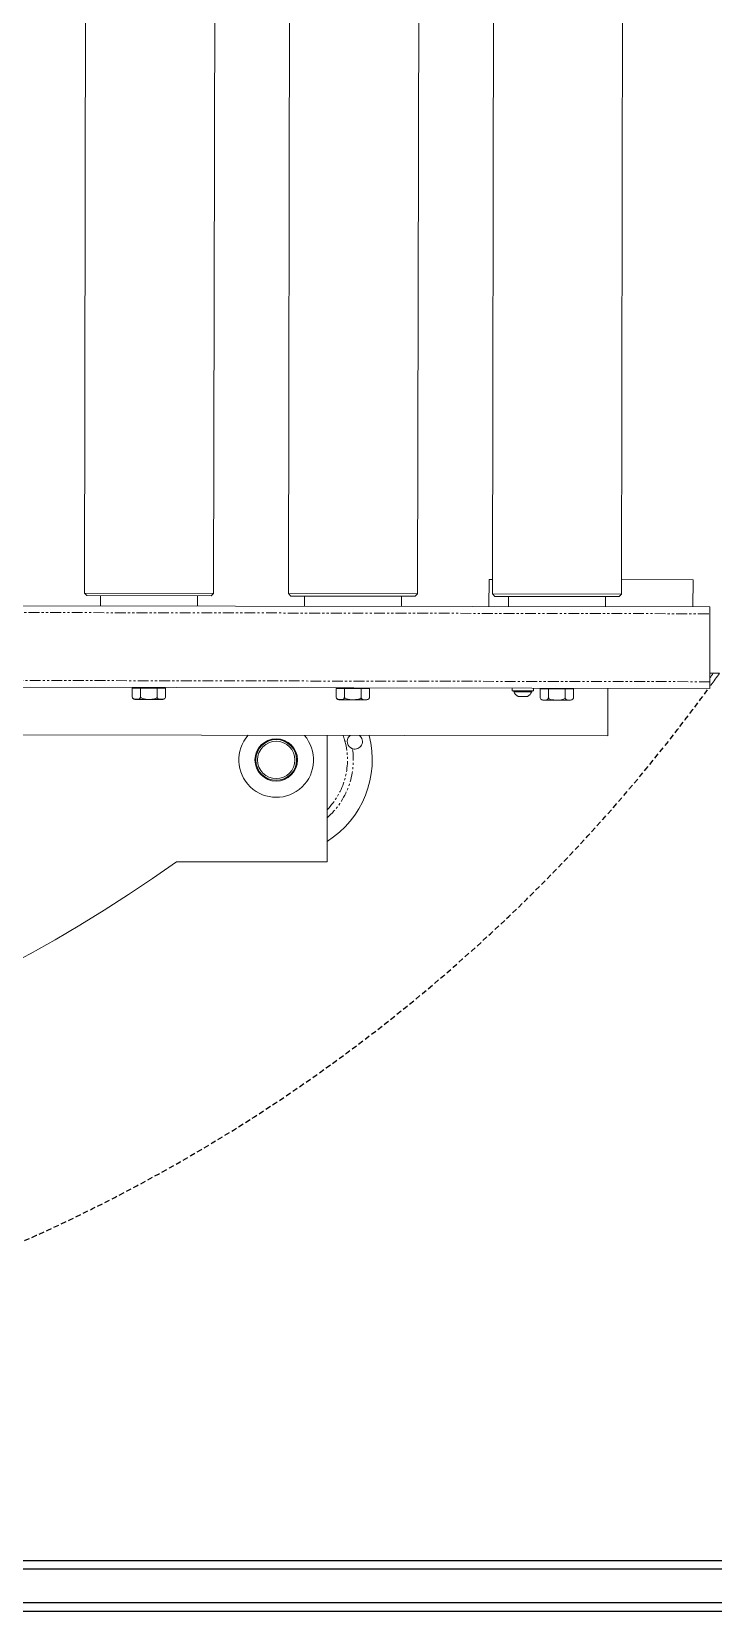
# Model space of a CAD drawing. Header units: millimetres. Extents: x -383313 to -161684, y -117025 to 99224.
# Drawn here: x -324678 to -324277, y 30592 to 31522 of the extents above; entities that cross this region are included whole.
import ezdxf

# ---------------------------------------------------------------- set-up
doc = ezdxf.new("R2010")
doc.units = ezdxf.units.MM
doc.header["$MEASUREMENT"] = 0
for name, pattern in [('AM_ISO08W050x2', [9, 6, -0.75, 1.5, -0.75]), ('DASHED', [0.75, 0.5, -0.25]), ('NASCOSTA2', [4.7625, 3.175, -1.5875]), ('PHANTOM', [12.7, 6.35, -1.27, 1.27, -1.27, 1.27, -1.27])]:
    doc.linetypes.add(name, pattern=pattern)
doc.layers.get('Defpoints').update_dxf_attribs({"color": 31})
doc.layers.add('AM_5', color=3, linetype='Continuous', lineweight=25)
for name, color, linetype in [('P-0000', 7, 'Continuous'), ('P-4ECA', 7, 'Continuous'), ('Ограждения', 20, 'Continuous'), ('Робот', 30, 'Continuous')]:
    doc.layers.add(name, color=color, linetype=linetype)
doc.dimstyles.new('AM_ISO', dxfattribs={"dimtxt": 3.5, "dimasz": 2.5, "dimexe": 1, "dimexo": 1, "dimgap": 1.5, "dimtad": 1, "dimdsep": 46, "dimtxsty": 'Standard', "dimcen": 0, "dimclrd": 256, "dimclre": 256, "dimclrt": 2, "dimadec": 0, "dimazin": 2, "dimtp": 0.1, "dimtm": 0.1, "dimtfac": 0.71, "dimtmove": 0, "dimatfit": 3, "dimfxl": 1, "dimtzin": 0, "dimlwd": -1, "dimlwe": -1, "dimarcsym": 0})

# ---------------------------------------------------------------- blocks, each defined once
blk = doc.blocks.new('*U125')
at = {"layer": 'Ограждения'}
for points in [[(2037.53, -15), (105, -15), (105, 15), (2037.53, 15)], [(2032.53, -10), (110, -10), (110, 10), (2032.53, 10)]]:
    blk.add_lwpolyline(points, close=True, dxfattribs=at)
blk = doc.blocks.new('*D168')
at = {"layer": 'AM_5', "transparency": 16777216}
for p, q in [((2170.33, 1608.77), (1662.33, 898.12)), ((438.77, -813.52), (1601.85, 813.52)), ((378.29, -898.12), (317.81, -982.73))]:
    blk.add_line(p, q, dxfattribs=at)
blk.add_arc((1020.31, 0), 1000, 324.74482, 56.67567, dxfattribs=at)
for points in [[(1648.23, 908.2), (1676.43, 888.04), (1601.85, 813.52)], [(364.19, -888.04), (392.39, -908.2), (438.77, -813.52)]]:
    blk.add_solid(points, dxfattribs=at)
at = {"layer": 'Defpoints', "color": 0, "transparency": 16777216}
for p in [(1601.85, 813.52), (438.77, -813.52)]:
    blk.add_point(p, dxfattribs=at)
at = {"layer": 'AM_5', "color": 6, "transparency": 16777216, "insert": (1863.47, 1380.69), "char_height": 156, "attachment_point": 5, "rotation": 54.44113}
blk.add_mtext('∅2000', dxfattribs=at)
blk = doc.blocks.new('A$C16512043')
at = {"color": 7, "linetype": 'Continuous', "lineweight": 15}
for p, q in [((442, 565), (442, -532)), ((518, -532), (518, 565)), ((562, 565), (562, -532)), ((638, -532), (638, 565)), ((682, 565), (682, -532)), ((758, -532), (758, 565)), ((680, -523.5), (682, -523.5)), ((680, -539.5), (680, -523.5)), ((758, -523.5), (800, -523.5)), ((800, -523.5), (800, -539.5)), ((442, -532), (443.5, -533.5)), ((518, -532), (442, -532)), ((516.5, -533.5), (443.5, -533.5)), ((451.5, -533.5), (451.5, -539.5)), ((508.5, -539.5), (508.5, -533.5)), ((516.5, -533.5), (518, -532)), ((562, -532), (563.5, -533.5)), ((638, -532), (562, -532)), ((636.5, -533.5), (563.5, -533.5)), ((571.5, -533.5), (571.5, -539.5)), ((628.5, -539.5), (628.5, -533.5)), ((636.5, -533.5), (638, -532)), ((682, -532), (683.5, -533.5)), ((758, -532), (682, -532)), ((756.5, -533.5), (683.5, -533.5)), ((691.5, -533.5), (691.5, -539.5)), ((748.5, -539.5), (748.5, -533.5)), ((756.5, -533.5), (758, -532)), ((-810, -539.5), (810, -539.5)), ((810, -539.5), (810, -543.5)), ((810, -543.5), (810, -583.5)), ((810, -578.5), (815.68, -578.5)), ((810, -583.5), (810, -587.5)), ((810.67, -585.5), (810, -585.5)), ((810, -587.5), (-810, -587.5)), ((470.19, -587.9), (470.19, -592.83)), ((470.19, -587.9), (475.09, -587.9)), ((471.85, -594.5), (488.15, -594.5)), ((471.9, -587.5), (471.9, -587.9)), ((475.09, -587.9), (475.09, -592.83)), ((484.91, -587.9), (475.09, -587.9)), ((484.91, -587.9), (484.91, -592.83)), ((489.81, -587.9), (484.91, -587.9)), ((488.1, -587.9), (488.1, -587.5)), ((489.81, -587.9), (489.81, -592.83)), ((590.19, -587.9), (590.19, -592.83)), ((590.19, -587.9), (595.09, -587.9)), ((591.85, -594.5), (608.15, -594.5)), ((591.9, -587.5), (591.9, -587.9)), ((595.09, -587.9), (595.09, -592.83)), ((604.91, -587.9), (595.09, -587.9)), ((604.91, -587.9), (604.91, -592.83)), ((609.81, -587.9), (604.91, -587.9)), ((608.1, -587.9), (608.1, -587.5)), ((609.81, -587.9), (609.81, -592.83)), ((693.75, -587.5), (693.75, -589.1)), ((693.75, -589.1), (706.25, -589.1)), ((694.75, -589.1), (694.75, -589.7)), ((700, -589.7), (694.75, -589.7)), ((702.8, -592.4), (697.2, -592.4)), ((705.25, -589.7), (700, -589.7)), ((705.25, -589.7), (705.25, -589.1)), ((706.25, -589.1), (706.25, -587.5)), ((710.19, -587.9), (710.19, -592.83)), ((710.19, -587.9), (715.09, -587.9)), ((711.85, -594.5), (728.15, -594.5)), ((711.9, -587.5), (711.9, -587.9)), ((715.09, -587.9), (715.09, -592.83)), ((724.91, -587.9), (715.09, -587.9)), ((724.91, -587.9), (724.91, -592.83)), ((729.81, -587.9), (724.91, -587.9)), ((728.1, -587.9), (728.1, -587.5)), ((729.81, -587.9), (729.81, -592.83)), ((750, -587.5), (750, -615.5)), ((750, -615.5), (-750, -615.5)), ((585, -615.5), (585, -690)), ((585, -690), (496.39, -690))]:
    blk.add_line(p, q, dxfattribs=at)
at = {"color": 7, "linetype": 'PHANTOM', "lineweight": 0}
for p, q in [((-810, -543.5), (810, -543.5)), ((810, -583.5), (-810, -583.5))]:
    blk.add_line(p, q, dxfattribs=at)
at = {"color": 7, "linetype": 'Continuous', "lineweight": 15, "flags": 128}
for points in [[(475.09, -592.83), (475.07, -593.12), (475, -593.38), (474.83, -593.72), (474.46, -594.09), (473.28, -594.44), (471.57, -594.38), (471.09, -594.24), (470.56, -593.86), (470.38, -593.6), (470.24, -593.26), (470.19, -592.97), (470.19, -592.83)], [(475.09, -592.83), (475.13, -593.09), (475.26, -593.35), (475.57, -593.68), (476.25, -594.05), (478.28, -594.42), (480, -594.46), (481.67, -594.42), (483.33, -594.18), (484.03, -593.93), (484.64, -593.48), (484.82, -593.2), (484.91, -592.87), (484.91, -592.83)], [(484.91, -592.83), (484.93, -593.12), (485, -593.38), (485.17, -593.72), (485.54, -594.09), (486.72, -594.44), (488.43, -594.38), (488.91, -594.24), (489.44, -593.86), (489.62, -593.6), (489.76, -593.26), (489.81, -592.97), (489.81, -592.83)], [(595.09, -592.83), (595.07, -593.12), (595, -593.38), (594.83, -593.72), (594.46, -594.09), (593.28, -594.44), (591.57, -594.38), (591.09, -594.24), (590.56, -593.86), (590.38, -593.6), (590.24, -593.26), (590.19, -592.97), (590.19, -592.83)], [(595.09, -592.83), (595.13, -593.09), (595.26, -593.35), (595.57, -593.68), (596.25, -594.05), (598.28, -594.42), (600, -594.46), (601.67, -594.42), (603.33, -594.18), (604.03, -593.93), (604.64, -593.48), (604.82, -593.2), (604.91, -592.87), (604.91, -592.83)], [(604.91, -592.83), (604.93, -593.12), (605, -593.38), (605.17, -593.72), (605.54, -594.09), (606.72, -594.44), (608.43, -594.38), (608.91, -594.24), (609.44, -593.86), (609.62, -593.6), (609.76, -593.26), (609.81, -592.97), (609.81, -592.83)], [(715.09, -592.83), (715.07, -593.12), (715, -593.38), (714.83, -593.72), (714.46, -594.09), (713.28, -594.44), (711.57, -594.38), (711.09, -594.24), (710.56, -593.86), (710.38, -593.6), (710.24, -593.26), (710.19, -592.97), (710.19, -592.83)], [(715.09, -592.83), (715.13, -593.09), (715.26, -593.35), (715.57, -593.68), (716.25, -594.05), (718.28, -594.42), (720, -594.46), (721.67, -594.42), (723.33, -594.18), (724.03, -593.93), (724.64, -593.48), (724.82, -593.2), (724.91, -592.87), (724.91, -592.83)], [(724.91, -592.83), (724.93, -593.12), (725, -593.38), (725.17, -593.72), (725.54, -594.09), (726.72, -594.44), (728.43, -594.38), (728.91, -594.24), (729.44, -593.86), (729.62, -593.6), (729.76, -593.26), (729.81, -592.97), (729.81, -592.83)]]:
    blk.add_lwpolyline(points, dxfattribs=at)
at = {"color": 7, "linetype": 'Continuous', "lineweight": 15}
for radius in [12.5, 12, 11]:
    blk.add_circle((555, -630), radius, dxfattribs=at)
for centre, radius, start, end in [((0, 0), 997, 324.33475, 324.53252), ((0, 0), 1000, 324.16168, 324.65489), ((471.85, -592.83), 1.67, 219.95324, 270), ((488.15, -592.83), 1.67, 270, 320.97555), ((488.15, -592.83), 1.67, 341.04983, 4.62732), ((591.85, -592.83), 1.67, 219.95324, 270), ((608.15, -592.83), 1.67, 270, 320.97555), ((608.15, -592.83), 1.67, 341.04983, 4.62732), ((700, -587.4), 5.73, 203.67919, 240.76248), ((700, -587.4), 5.73, 299.23752, 336.32081), ((711.85, -592.83), 1.67, 219.95324, 270), ((728.15, -592.83), 1.67, 270, 320.97555), ((728.15, -592.83), 1.67, 341.04983, 4.62732), ((555, -630), 22, 138.76942, 41.23058), ((555, -630), 56.5, 302.07125, 14.87062), ((601.22, -619.05), 4.5, 134.52736, 252.12655), ((601.22, -619.05), 4.5, 127.89975, 134.52736), ((601.22, -619.05), 4.5, 252.12655, 52.10025), ((0, 0), 850, 234.26871, 305.73129)]:
    blk.add_arc(centre, radius, start, end, dxfattribs=at)
at = {"color": 7, "linetype": 'PHANTOM', "lineweight": 0}
for radius, start, end in [(41.9, 315.72387, 13.32696), (41.9, 13.32696, 20.24644), (45.33, 18.19772, 18.65436), (45.33, 311.43546, 8.45619)]:
    blk.add_arc((555, -630), radius, start, end, dxfattribs=at)
at = {"layer": 'P-4ECA', "color": 1, "linetype": 'NASCOSTA2'}
blk.add_arc((0, 0), 1000, 216.00003, 323.99997, dxfattribs=at)
blk = doc.blocks.new('A$C11CE3AA3')
at = {"layer": 'P-0000', "color": 7, "linetype": 'AM_ISO08W050x2'}
blk.add_blockref('A$C16512043', (0, 0), dxfattribs=at)
blk = doc.blocks.new('A$C48DD7FF4')
at = {"layer": 'P-0000', "color": 7, "linetype": 'AM_ISO08W050x2', "rotation": 90}
blk.add_blockref('A$C11CE3AA3', (0, 0), dxfattribs=at)
blk = doc.blocks.new('A$C85faf101')
at = {"layer": 'P-0000', "color": 7, "linetype": 'AM_ISO08W050x2', "rotation": 269.8977813728555}
blk.add_blockref('A$C48DD7FF4', (1020.31, 0, 5), dxfattribs=at)
at = {"layer": 'AM_5'}
dim = blk.add_diameter_dim_2p(p1=(438.77, -813.52), p2=(1601.85, 813.52), dimstyle='AM_ISO', override={"dimscale": 13, "dimtxt": 12, "dimasz": 8, "dimexe": 3, "dimgap": 3, "dimdec": 0, "dimclrt": 6, "dimarcsym": 1}, dxfattribs=at)
dim.commit()
dim.dimension.update_dxf_attribs({"geometry": '*D168', "text_midpoint": (1958.65, 1312.65), "dimtype": 131})

msp = doc.modelspace()

# ---------------------------------------------------------------- block references
at = {"ltscale": 100}
msp.add_blockref('A$C85faf101', (-326107.95318, 31724.05688), dxfattribs=at)
at = {"layer": 'Робот', "linetype": 'DASHED'}
msp.add_blockref('*U125', (-326062.85204, 30606.87526), dxfattribs=at)

doc.saveas('drawing.dxf')
